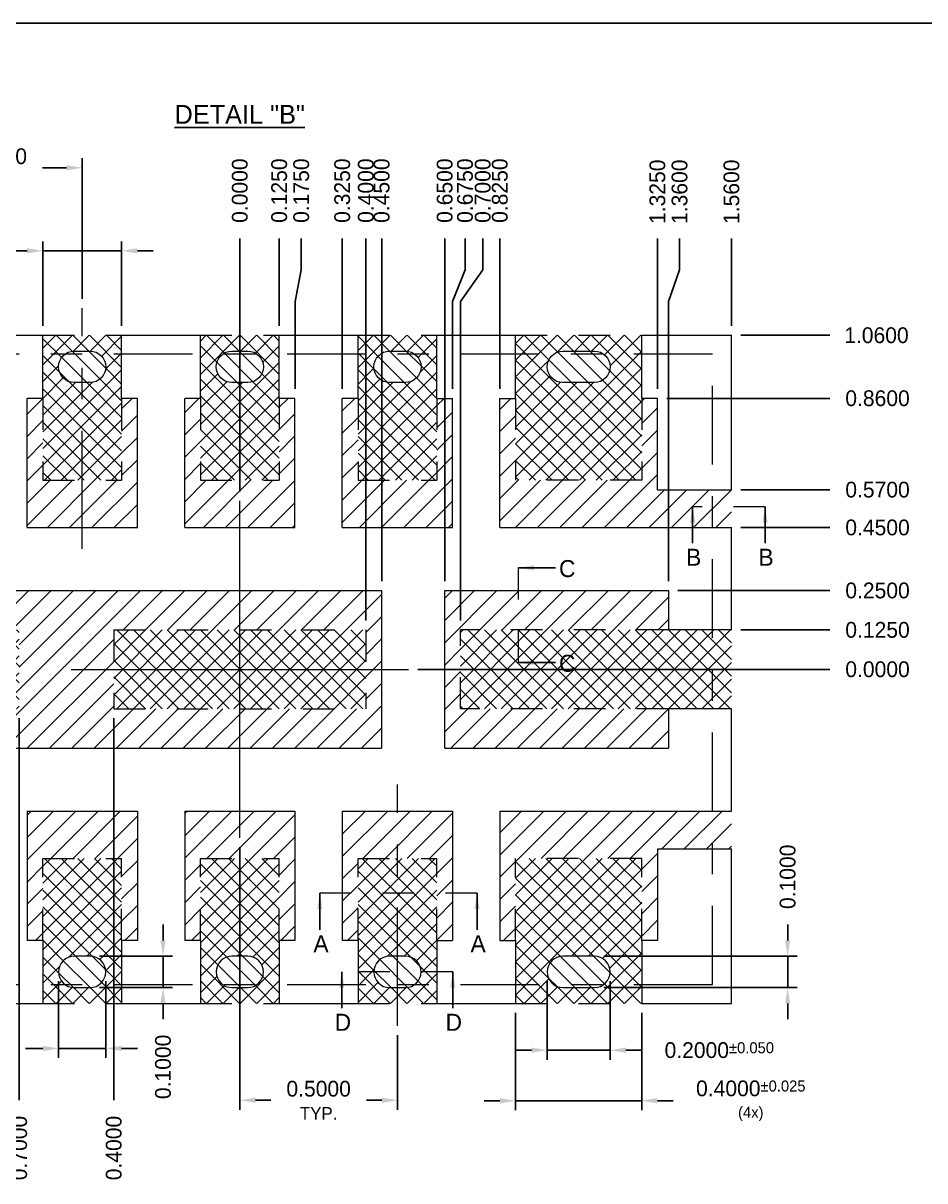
# Model space of a CAD drawing. Header units: inches. Extents: x 121 to 368, y 21 to 202.
# Drawn here: x 363.327 to 366.188, y 140.641 to 144.315 of the extents above; entities that cross this region are included whole.
import ezdxf

# ---------------------------------------------------------------- set-up
doc = ezdxf.new("R2010")
doc.units = ezdxf.units.IN
doc.header["$MEASUREMENT"] = 0
doc.linetypes.add('CENTER', pattern=[2, 1.25, -0.25, 0.25, -0.25])
doc.linetypes.add('HIDDEN', pattern=[0.375, 0.25, -0.125])
for name, color, linetype, lineweight in [('Center', 1, 'Continuous', 5), ('Dim', 7, 'Continuous', 5), ('Dimple', 40, 'Continuous', 5), ('Full Metal', 5, 'Continuous', 5), ('Half Etch BT', 4, 'Continuous', 5), ('LF', 7, 'Continuous', 13), ('PKG', 6, 'Continuous', 18)]:
    doc.layers.add(name, color=color, linetype=linetype, lineweight=lineweight)
doc.styles.get("Standard").update_dxf_attribs({"font": 'swromns.ttf'})
doc.dimstyles.new('3', dxfattribs={"dimtxt": 0.05, "dimasz": 0.05, "dimexe": 0.03, "dimexo": 0.03, "dimgap": 0.03, "dimtad": 0, "dimdec": 4, "dimzin": 0, "dimdsep": 46, "dimtxsty": 'Standard', "dimcen": 0, "dimadec": 0, "dimazin": 0, "dimtfac": 1, "dimtdec": 4, "dimtmove": 0, "dimatfit": 1, "dimfxl": 0, "dimtolj": 1, "dimtzin": 0, "dimarcsym": 0})

# ---------------------------------------------------------------- blocks, each defined once
blk = doc.blocks.new('*D52')
at = {"layer": 'Defpoints', "color": 0}
for p in [(364.0147, 143.6315), (364.0147, 142.7986), (364.0147, 142.7986)]:
    blk.add_point(p, dxfattribs=at)
at = {"layer": 'Dim', "color": 0, "lineweight": -2}
blk.add_line((364.0147, 142.8286), (364.0147, 143.6315), dxfattribs=at)
at = {"layer": 'Dim', "color": 0, "insert": (364.0147, 143.7831), "char_height": 0.05, "attachment_point": 5, "rotation": 90}
blk.add_mtext('\\A1;0.0000', dxfattribs=at)
blk = doc.blocks.new('*D53')
at = {"layer": 'Defpoints', "color": 0}
for p in [(364.5493, 142.264), (364.5493, 142.264), (365.8864, 142.264)]:
    blk.add_point(p, dxfattribs=at)
at = {"layer": 'Dim', "color": 0, "lineweight": -2}
blk.add_line((364.5793, 142.264), (365.8864, 142.264), dxfattribs=at)
at = {"layer": 'Dim', "color": 0, "insert": (366.038, 142.264), "char_height": 0.05, "attachment_point": 5}
blk.add_mtext('\\A1;0.0000', dxfattribs=at)
blk = doc.blocks.new('*D131')
at = {"layer": 'Defpoints', "color": 0}
for p in [(365.5747, 142.714), (365.8864, 142.714), (364.0147, 142.264)]:
    blk.add_point(p, dxfattribs=at)
at = {"layer": 'Dim', "color": 0, "lineweight": -2}
blk.add_line((365.6047, 142.714), (365.8864, 142.714), dxfattribs=at)
at = {"layer": 'Dim', "color": 0, "insert": (366.038, 142.714), "char_height": 0.05, "attachment_point": 5}
blk.add_mtext('\\A1;0.4500', dxfattribs=at)
blk = doc.blocks.new('*D132')
at = {"layer": 'Defpoints', "color": 0}
for p in [(365.5747, 142.834), (365.8864, 142.834), (364.0147, 142.264)]:
    blk.add_point(p, dxfattribs=at)
at = {"layer": 'Dim', "color": 0, "lineweight": -2}
blk.add_line((365.6047, 142.834), (365.8864, 142.834), dxfattribs=at)
at = {"layer": 'Dim', "color": 0, "insert": (366.038, 142.834), "char_height": 0.05, "attachment_point": 5}
blk.add_mtext('\\A1;0.5700', dxfattribs=at)
blk = doc.blocks.new('*D133')
at = {"layer": 'Defpoints', "color": 0}
for p in [(365.3397, 143.124), (365.8864, 143.124), (364.0147, 142.264)]:
    blk.add_point(p, dxfattribs=at)
at = {"layer": 'Dim', "color": 0, "lineweight": -2}
blk.add_line((365.3697, 143.124), (365.8864, 143.124), dxfattribs=at)
at = {"layer": 'Dim', "color": 0, "insert": (366.038, 143.124), "char_height": 0.05, "attachment_point": 5}
blk.add_mtext('\\A1;0.8600', dxfattribs=at)
blk = doc.blocks.new('*D134')
at = {"layer": 'Defpoints', "color": 0}
for p in [(365.5747, 143.324), (365.8864, 143.324), (364.0147, 142.264)]:
    blk.add_point(p, dxfattribs=at)
at = {"layer": 'Dim', "color": 0, "lineweight": -2}
blk.add_line((365.6047, 143.324), (365.8864, 143.324), dxfattribs=at)
at = {"layer": 'Dim', "color": 0, "insert": (366.0346, 143.324), "char_height": 0.05, "attachment_point": 5}
blk.add_mtext('\\A1;1.0600', dxfattribs=at)
blk = doc.blocks.new('*D135')
at = {"layer": 'Defpoints', "color": 0}
for p in [(362.1429, 142.864), (362.7397, 142.864), (364.0147, 142.264)]:
    blk.add_point(p, dxfattribs=at)
at = {"layer": 'Dim', "color": 0, "lineweight": -2}
blk.add_line((362.7097, 142.864), (362.1429, 142.864), dxfattribs=at)
at = {"layer": 'Dim', "color": 0, "insert": (361.9913, 142.864), "char_height": 0.05, "attachment_point": 5}
blk.add_mtext('\\A1;0.6000', dxfattribs=at)
blk = doc.blocks.new('*D136')
at = {"layer": 'Defpoints', "color": 0}
for p in [(362.1429, 143.264), (362.5147, 143.264), (364.0147, 142.264)]:
    blk.add_point(p, dxfattribs=at)
at = {"layer": 'Dim', "color": 0, "lineweight": -2}
blk.add_line((362.4847, 143.264), (362.1429, 143.264), dxfattribs=at)
at = {"layer": 'Dim', "color": 0, "insert": (361.9241, 143.264), "char_height": 0.05, "attachment_point": 5}
blk.add_mtext('\\A1;{\\H0.8x;PKG.}1.0000', dxfattribs=at)
blk = doc.blocks.new('*D137')
at = {"layer": 'Defpoints', "color": 0}
for p in [(364.0147, 142.264), (362.1429, 141.254), (362.8897, 141.254)]:
    blk.add_point(p, dxfattribs=at)
at = {"layer": 'Dim', "color": 0, "lineweight": -2}
blk.add_line((362.8597, 141.254), (362.1429, 141.254), dxfattribs=at)
at = {"layer": 'Dim', "color": 0, "insert": (361.9947, 141.254), "char_height": 0.05, "attachment_point": 5}
blk.add_mtext('\\A1;1.0100', dxfattribs=at)
blk = doc.blocks.new('*D138')
at = {"layer": 'Defpoints', "color": 0}
for p in [(365.3747, 142.514), (365.8864, 142.514), (364.0147, 142.264)]:
    blk.add_point(p, dxfattribs=at)
at = {"layer": 'Dim', "color": 0, "lineweight": -2}
blk.add_line((365.4047, 142.514), (365.8864, 142.514), dxfattribs=at)
at = {"layer": 'Dim', "color": 0, "insert": (366.038, 142.514), "char_height": 0.05, "attachment_point": 5}
blk.add_mtext('\\A1;0.2500', dxfattribs=at)
blk = doc.blocks.new('*D139')
at = {"layer": 'Defpoints', "color": 0}
for p in [(365.5747, 142.389), (365.8864, 142.389), (364.0147, 142.264)]:
    blk.add_point(p, dxfattribs=at)
at = {"layer": 'Dim', "color": 0, "lineweight": -2}
blk.add_line((365.6047, 142.389), (365.8864, 142.389), dxfattribs=at)
at = {"layer": 'Dim', "color": 0, "insert": (366.038, 142.389), "char_height": 0.05, "attachment_point": 5}
blk.add_mtext('\\A1;0.1250', dxfattribs=at)
blk = doc.blocks.new('*D140')
at = {"layer": 'Defpoints', "color": 0}
for p in [(364.1397, 143.6315), (364.1397, 143.324), (364.0147, 142.264)]:
    blk.add_point(p, dxfattribs=at)
at = {"layer": 'Dim', "color": 0, "lineweight": -2}
blk.add_line((364.1397, 143.354), (364.1397, 143.6315), dxfattribs=at)
at = {"layer": 'Dim', "color": 0, "insert": (364.1397, 143.7831), "char_height": 0.05, "attachment_point": 5, "rotation": 90}
blk.add_mtext('\\A1;0.1250', dxfattribs=at)
blk = doc.blocks.new('*D141')
at = {"layer": 'Defpoints', "color": 0}
for p in [(364.2096, 143.6315), (364.1897, 143.124), (364.0147, 142.264)]:
    blk.add_point(p, dxfattribs=at)
at = {"layer": 'Dim', "color": 0, "lineweight": -2}
for p, q in [((364.2096, 143.5315), (364.2096, 143.6315)), ((364.1897, 143.4315), (364.2096, 143.5315)), ((364.1897, 143.154), (364.1897, 143.4315))]:
    blk.add_line(p, q, dxfattribs=at)
at = {"layer": 'Dim', "color": 0, "insert": (364.2096, 143.7831), "char_height": 0.05, "attachment_point": 5, "rotation": 90}
blk.add_mtext('\\A1;0.1750', dxfattribs=at)
blk = doc.blocks.new('*D142')
at = {"layer": 'Defpoints', "color": 0}
for p in [(364.3397, 143.6315), (364.3397, 143.124), (364.0147, 142.264)]:
    blk.add_point(p, dxfattribs=at)
at = {"layer": 'Dim', "color": 0, "lineweight": -2}
blk.add_line((364.3397, 143.154), (364.3397, 143.6315), dxfattribs=at)
at = {"layer": 'Dim', "color": 0, "insert": (364.3397, 143.7831), "char_height": 0.05, "attachment_point": 5, "rotation": 90}
blk.add_mtext('\\A1;0.3250', dxfattribs=at)
blk = doc.blocks.new('*D143')
at = {"layer": 'Defpoints', "color": 0}
for p in [(364.7293, 143.6315), (364.6897, 143.124), (364.0147, 142.264)]:
    blk.add_point(p, dxfattribs=at)
at = {"layer": 'Dim', "color": 0, "lineweight": -2}
for p, q in [((364.7293, 143.5315), (364.7293, 143.6315)), ((364.6897, 143.4315), (364.7293, 143.5315)), ((364.6897, 143.154), (364.6897, 143.4315))]:
    blk.add_line(p, q, dxfattribs=at)
at = {"layer": 'Dim', "color": 0, "insert": (364.7293, 143.7831), "char_height": 0.05, "attachment_point": 5, "rotation": 90}
blk.add_mtext('\\A1;0.6750', dxfattribs=at)
blk = doc.blocks.new('*D144')
at = {"layer": 'Defpoints', "color": 0}
for p in [(364.8397, 143.6315), (364.8397, 143.124), (364.0147, 142.264)]:
    blk.add_point(p, dxfattribs=at)
at = {"layer": 'Dim', "color": 0, "lineweight": -2}
blk.add_line((364.8397, 143.154), (364.8397, 143.6315), dxfattribs=at)
at = {"layer": 'Dim', "color": 0, "insert": (364.8397, 143.7831), "char_height": 0.05, "attachment_point": 5, "rotation": 90}
blk.add_mtext('\\A1;0.8250', dxfattribs=at)
blk = doc.blocks.new('*D145')
at = {"layer": 'Defpoints', "color": 0}
for p in [(365.3397, 143.6315), (365.3397, 143.124), (364.0147, 142.264)]:
    blk.add_point(p, dxfattribs=at)
at = {"layer": 'Dim', "color": 0, "lineweight": -2}
blk.add_line((365.3397, 143.154), (365.3397, 143.6315), dxfattribs=at)
at = {"layer": 'Dim', "color": 0, "insert": (365.3397, 143.7796), "char_height": 0.05, "attachment_point": 5, "rotation": 90}
blk.add_mtext('\\A1;1.3250', dxfattribs=at)
blk = doc.blocks.new('*D146')
at = {"layer": 'Defpoints', "color": 0}
for p in [(362.5147, 143.6315), (362.5147, 143.264), (364.0147, 142.264)]:
    blk.add_point(p, dxfattribs=at)
at = {"layer": 'Dim', "color": 0, "lineweight": -2}
blk.add_line((362.5147, 143.294), (362.5147, 143.6315), dxfattribs=at)
at = {"layer": 'Dim', "color": 0, "insert": (362.5147, 143.8467), "char_height": 0.05, "attachment_point": 5, "rotation": 90}
blk.add_mtext('\\A1;1.5000{\\H0.8x;PKG.}', dxfattribs=at)
blk = doc.blocks.new('*D147')
at = {"layer": 'Defpoints', "color": 0}
for p in [(365.5747, 143.6315), (365.5747, 143.324), (364.0147, 142.264)]:
    blk.add_point(p, dxfattribs=at)
at = {"layer": 'Dim', "color": 0, "lineweight": -2}
blk.add_line((365.5747, 143.354), (365.5747, 143.6315), dxfattribs=at)
at = {"layer": 'Dim', "color": 0, "insert": (365.5747, 143.7796), "char_height": 0.05, "attachment_point": 5, "rotation": 90}
blk.add_mtext('\\A1;1.5600', dxfattribs=at)
blk = doc.blocks.new('*D148')
at = {"layer": 'Defpoints', "color": 0}
for p in [(364.4647, 143.6315), (364.4647, 142.514), (364.0147, 142.264)]:
    blk.add_point(p, dxfattribs=at)
at = {"layer": 'Dim', "color": 0, "lineweight": -2}
blk.add_line((364.4647, 142.544), (364.4647, 143.6315), dxfattribs=at)
at = {"layer": 'Dim', "color": 0, "insert": (364.4647, 143.7831), "char_height": 0.05, "attachment_point": 5, "rotation": 90}
blk.add_mtext('\\A1;0.4500', dxfattribs=at)
blk = doc.blocks.new('*D149')
at = {"layer": 'Defpoints', "color": 0}
for p in [(364.6647, 143.6315), (364.6647, 142.514), (364.0147, 142.264)]:
    blk.add_point(p, dxfattribs=at)
at = {"layer": 'Dim', "color": 0, "lineweight": -2}
blk.add_line((364.6647, 142.544), (364.6647, 143.6315), dxfattribs=at)
at = {"layer": 'Dim', "color": 0, "insert": (364.6647, 143.7831), "char_height": 0.05, "attachment_point": 5, "rotation": 90}
blk.add_mtext('\\A1;0.6500', dxfattribs=at)
blk = doc.blocks.new('*D151')
at = {"layer": 'Defpoints', "color": 0}
for p in [(364.0147, 142.264), (363.6147, 142.139), (363.6147, 140.8965)]:
    blk.add_point(p, dxfattribs=at)
at = {"layer": 'Dim', "color": 0, "lineweight": -2}
blk.add_line((363.6147, 142.109), (363.6147, 140.8965), dxfattribs=at)
at = {"layer": 'Dim', "color": 0, "insert": (363.6147, 140.7449), "char_height": 0.05, "attachment_point": 5, "rotation": 90}
blk.add_mtext('\\A1;0.4000', dxfattribs=at)
blk = doc.blocks.new('*D152')
at = {"layer": 'Defpoints', "color": 0}
for p in [(364.0147, 142.264), (363.3147, 142.139), (363.3147, 140.8965)]:
    blk.add_point(p, dxfattribs=at)
at = {"layer": 'Dim', "color": 0, "lineweight": -2}
blk.add_line((363.3147, 142.109), (363.3147, 140.8965), dxfattribs=at)
at = {"layer": 'Dim', "color": 0, "insert": (363.3147, 140.7449), "char_height": 0.05, "attachment_point": 5, "rotation": 90}
blk.add_mtext('\\A1;0.7000', dxfattribs=at)
blk = doc.blocks.new('*D153')
at = {"layer": 'Defpoints', "color": 0}
for p in [(363.5147, 143.8557), (362.9397, 143.4102), (363.5147, 143.4102)]:
    blk.add_point(p, dxfattribs=at)
at = {"layer": 'Dim', "color": 0, "lineweight": -2}
for p, q in [((362.9397, 143.4402), (362.9397, 143.8857)), ((363.5147, 143.4402), (363.5147, 143.8857)), ((362.9897, 143.8557), (363.0855, 143.8557)), ((363.4647, 143.8557), (363.3887, 143.8557))]:
    blk.add_line(p, q, dxfattribs=at)
at = {"layer": 'Dim', "color": 0}
for points in [[(362.9897, 143.864), (362.9897, 143.8473), (362.9397, 143.8557)], [(363.4647, 143.864), (363.4647, 143.8473), (363.5147, 143.8557)]]:
    blk.add_solid(points, dxfattribs=at)
at = {"layer": 'Dim', "color": 0, "insert": (363.2371, 143.8557), "char_height": 0.05, "attachment_point": 5}
blk.add_mtext('\\A1;0.5750\\P{\\H0.8x;TYP.}', dxfattribs=at)
blk = doc.blocks.new('*D154')
at = {"layer": 'Defpoints', "color": 0}
for p in [(364.0147, 141.7293), (364.5147, 141.1331), (364.5147, 140.8965)]:
    blk.add_point(p, dxfattribs=at)
at = {"layer": 'Dim', "color": 0, "lineweight": -2}
for p, q in [((364.0147, 141.6993), (364.0147, 140.8665)), ((364.5147, 141.1031), (364.5147, 140.8665)), ((364.0647, 140.8965), (364.113, 140.8965)), ((364.4647, 140.8965), (364.4163, 140.8965))]:
    blk.add_line(p, q, dxfattribs=at)
at = {"layer": 'Dim', "color": 0}
for points in [[(364.0647, 140.9048), (364.0647, 140.8882), (364.0147, 140.8965)], [(364.4647, 140.9048), (364.4647, 140.8882), (364.5147, 140.8965)]]:
    blk.add_solid(points, dxfattribs=at)
at = {"layer": 'Dim', "color": 0, "insert": (364.2647, 140.8965), "char_height": 0.05, "attachment_point": 5}
blk.add_mtext('\\A1;0.5000\\P{\\H0.8x;TYP.}', dxfattribs=at)
blk = doc.blocks.new('*D155')
at = {"layer": 'Defpoints', "color": 0}
for p in [(365.1397, 141.354), (365.1397, 141.254), (365.7529, 141.254)]:
    blk.add_point(p, dxfattribs=at)
at = {"layer": 'Dim', "color": 0, "lineweight": -2}
for p, q in [((365.7529, 141.404), (365.7529, 141.454)), ((365.1697, 141.354), (365.7829, 141.354)), ((365.7529, 141.254), (365.7529, 141.354)), ((365.1697, 141.254), (365.7829, 141.254)), ((365.7529, 141.204), (365.7529, 141.154))]:
    blk.add_line(p, q, dxfattribs=at)
at = {"layer": 'Dim', "color": 0}
for points in [[(365.7446, 141.404), (365.7612, 141.404), (365.7529, 141.354)], [(365.7446, 141.204), (365.7612, 141.204), (365.7529, 141.254)]]:
    blk.add_solid(points, dxfattribs=at)
at = {"layer": 'Dim', "color": 0, "insert": (365.7529, 141.6056), "char_height": 0.05, "attachment_point": 5, "rotation": 90}
blk.add_mtext('\\A1;0.1000', dxfattribs=at)
blk = doc.blocks.new('*D156')
at = {"layer": 'Defpoints', "color": 0}
for p in [(364.9897, 141.304), (365.1897, 141.304), (365.1897, 141.0553)]:
    blk.add_point(p, dxfattribs=at)
at = {"layer": 'Dim', "color": 0, "lineweight": -2}
for p, q in [((364.9897, 141.274), (364.9897, 141.0253)), ((365.1897, 141.274), (365.1897, 141.0253)), ((364.9397, 141.0553), (364.8897, 141.0553)), ((364.9897, 141.0553), (365.1897, 141.0553)), ((365.2397, 141.0553), (365.2897, 141.0553))]:
    blk.add_line(p, q, dxfattribs=at)
at = {"layer": 'Dim', "color": 0}
for points in [[(364.9397, 141.0637), (364.9397, 141.047), (364.9897, 141.0553)], [(365.2397, 141.0637), (365.2397, 141.047), (365.1897, 141.0553)]]:
    blk.add_solid(points, dxfattribs=at)
at = {"layer": 'Dim', "color": 0, "insert": (365.5359, 141.0553), "char_height": 0.05, "attachment_point": 5}
blk.add_mtext('\\A2;0.2000{\\H0.035000;±0.050}', dxfattribs=at)
blk = doc.blocks.new('*D157')
at = {"layer": 'Defpoints', "color": 0}
for p in [(363.5397, 141.354), (363.5397, 141.254), (363.771, 141.254)]:
    blk.add_point(p, dxfattribs=at)
at = {"layer": 'Dim', "color": 0, "lineweight": -2}
for p, q in [((363.771, 141.404), (363.771, 141.454)), ((363.5697, 141.354), (363.801, 141.354)), ((363.771, 141.354), (363.771, 141.254)), ((363.5697, 141.254), (363.801, 141.254)), ((363.771, 141.204), (363.771, 141.154))]:
    blk.add_line(p, q, dxfattribs=at)
at = {"layer": 'Dim', "color": 0}
for points in [[(363.7627, 141.404), (363.7794, 141.404), (363.771, 141.354)], [(363.7627, 141.204), (363.7794, 141.204), (363.771, 141.254)]]:
    blk.add_solid(points, dxfattribs=at)
at = {"layer": 'Dim', "color": 0, "insert": (363.771, 141.0024), "char_height": 0.05, "attachment_point": 5, "rotation": 90}
blk.add_mtext('\\A1;0.1000', dxfattribs=at)
blk = doc.blocks.new('*D158')
at = {"layer": 'Defpoints', "color": 0}
for p in [(363.4397, 141.304), (363.5897, 141.304), (363.5897, 141.0609)]:
    blk.add_point(p, dxfattribs=at)
at = {"layer": 'Dim', "color": 0, "lineweight": -2}
for p, q in [((363.4397, 141.274), (363.4397, 141.0309)), ((363.5897, 141.274), (363.5897, 141.0309)), ((363.3897, 141.0609), (363.3343, 141.0609)), ((363.5897, 141.0609), (363.4397, 141.0609)), ((363.6397, 141.0609), (363.6897, 141.0609))]:
    blk.add_line(p, q, dxfattribs=at)
at = {"layer": 'Dim', "color": 0}
for points in [[(363.3897, 141.0692), (363.3897, 141.0526), (363.4397, 141.0609)], [(363.6397, 141.0692), (363.6397, 141.0526), (363.5897, 141.0609)]]:
    blk.add_solid(points, dxfattribs=at)
at = {"layer": 'Dim', "color": 0, "insert": (363.088, 141.0609), "char_height": 0.05, "attachment_point": 5}
blk.add_mtext('\\A2;0.1500{\\H0.035000;±0.050}', dxfattribs=at)
blk = doc.blocks.new('*D159')
at = {"layer": 'Defpoints', "color": 0}
for p in [(364.7854, 143.6315), (364.7147, 142.389), (364.0147, 142.264)]:
    blk.add_point(p, dxfattribs=at)
at = {"layer": 'Dim', "color": 0, "lineweight": -2}
for p, q in [((364.7854, 143.5315), (364.7854, 143.6315)), ((364.7147, 143.4315), (364.7854, 143.5315)), ((364.7147, 142.419), (364.7147, 143.4315))]:
    blk.add_line(p, q, dxfattribs=at)
at = {"layer": 'Dim', "color": 0, "insert": (364.7854, 143.7831), "char_height": 0.05, "attachment_point": 5, "rotation": 90}
blk.add_mtext('\\A1;0.7000', dxfattribs=at)
blk = doc.blocks.new('*D160')
at = {"layer": 'Defpoints', "color": 0}
for p in [(364.4147, 143.6315), (364.4147, 142.389), (364.0147, 142.264)]:
    blk.add_point(p, dxfattribs=at)
at = {"layer": 'Dim', "color": 0, "lineweight": -2}
blk.add_line((364.4147, 142.419), (364.4147, 143.6315), dxfattribs=at)
at = {"layer": 'Dim', "color": 0, "insert": (364.4147, 143.7831), "char_height": 0.05, "attachment_point": 5, "rotation": 90}
blk.add_mtext('\\A1;0.4000', dxfattribs=at)
blk = doc.blocks.new('*D164')
at = {"layer": 'Defpoints', "color": 0}
for p in [(364.8897, 141.204), (365.2897, 141.204), (365.2897, 140.8948)]:
    blk.add_point(p, dxfattribs=at)
at = {"layer": 'Dim', "color": 0, "lineweight": -2}
for p, q in [((364.8897, 141.174), (364.8897, 140.8648)), ((365.2897, 141.174), (365.2897, 140.8648)), ((364.8397, 140.8948), (364.7897, 140.8948)), ((364.8897, 140.8948), (365.2897, 140.8948)), ((365.3397, 140.8948), (365.3897, 140.8948))]:
    blk.add_line(p, q, dxfattribs=at)
at = {"layer": 'Dim', "color": 0}
for points in [[(364.8397, 140.9032), (364.8397, 140.8865), (364.8897, 140.8948)], [(365.3397, 140.9032), (365.3397, 140.8865), (365.2897, 140.8948)]]:
    blk.add_solid(points, dxfattribs=at)
at = {"layer": 'Dim', "color": 0, "insert": (365.6359, 140.8948), "char_height": 0.05, "attachment_point": 5}
blk.add_mtext('\\A2;0.4000{\\H0.035000;±0.025}{\\H0.7x;\\P(4x)}', dxfattribs=at)
blk = doc.blocks.new('*D165')
at = {"layer": 'Defpoints', "color": 0}
for p in [(363.6397, 143.5921), (363.3897, 143.324), (363.6397, 143.324)]:
    blk.add_point(p, dxfattribs=at)
at = {"layer": 'Dim', "color": 0, "lineweight": -2}
for p, q in [((363.3897, 143.354), (363.3897, 143.6221)), ((363.6397, 143.354), (363.6397, 143.6221)), ((363.3397, 143.5921), (363.2897, 143.5921)), ((363.6397, 143.5921), (363.3897, 143.5921)), ((363.6897, 143.5921), (363.7397, 143.5921))]:
    blk.add_line(p, q, dxfattribs=at)
at = {"layer": 'Dim', "color": 0}
for points in [[(363.3397, 143.6005), (363.3397, 143.5838), (363.3897, 143.5921)], [(363.6897, 143.6005), (363.6897, 143.5838), (363.6397, 143.5921)]]:
    blk.add_solid(points, dxfattribs=at)
at = {"layer": 'Dim', "color": 0, "insert": (363.0434, 143.5921), "char_height": 0.05, "attachment_point": 5}
blk.add_mtext('\\A2;0.2500{\\H0.035000;±0.025}{\\H0.7x;\\P(6x)}', dxfattribs=at)
blk = doc.blocks.new('*D167')
at = {"layer": 'Defpoints', "color": 0}
for p in [(365.41, 143.6315), (365.3747, 142.514), (364.0147, 142.264)]:
    blk.add_point(p, dxfattribs=at)
at = {"layer": 'Dim', "color": 0, "lineweight": -2}
for p, q in [((365.41, 143.5315), (365.41, 143.6315)), ((365.3747, 143.4315), (365.41, 143.5315)), ((365.3747, 142.544), (365.3747, 143.4315))]:
    blk.add_line(p, q, dxfattribs=at)
at = {"layer": 'Dim', "color": 0, "insert": (365.41, 143.7796), "char_height": 0.05, "attachment_point": 5, "rotation": 90}
blk.add_mtext('\\A1;1.3600', dxfattribs=at)

msp = doc.modelspace()

# ---------------------------------------------------------------- hatches: boundary and pattern name
at = {"layer": 'Dimple'}
h = msp.add_hatch(dxfattribs=at)
h.set_pattern_fill('ANSI31', color=256, scale=0.3, angle=90, style=0)
h.set_pattern_definition([(135, (364.014654, 142.263975), (-0.0265165, -0.0265165), [])])
edge = h.paths.add_edge_path()
edge.add_line((365.039654, 143.273975), (365.139654, 143.273975))
edge.add_arc((365.139654, 143.223975), 0.05, -90, 90, ccw=False)
edge.add_line((365.139654, 143.173975), (365.039654, 143.173975))
edge.add_arc((365.039654, 143.223975), 0.05, 90, 270, ccw=False)
edge = h.paths.add_edge_path()
edge.add_line((362.989654, 143.273975), (362.889654, 143.273975))
edge.add_arc((362.889654, 143.223975), 0.05, 90, 270)
edge.add_line((362.889654, 143.173975), (362.989654, 143.173975))
edge.add_arc((362.989654, 143.223975), 0.05, 270, 450)
edge = h.paths.add_edge_path()
edge.add_line((364.539654, 143.173975), (364.489654, 143.173975))
edge.add_arc((364.489654, 143.223975), 0.05, 90, 270, ccw=False)
edge.add_line((364.489654, 143.273975), (364.539654, 143.273975))
edge.add_arc((364.539654, 143.223975), 0.05, -90, 90, ccw=False)
edge = h.paths.add_edge_path()
edge.add_line((364.039654, 143.173975), (363.989654, 143.173975))
edge.add_arc((363.989654, 143.223975), 0.05, 90, 270, ccw=False)
edge.add_line((363.989654, 143.273975), (364.039654, 143.273975))
edge.add_arc((364.039654, 143.223975), 0.05, -90, 90, ccw=False)
edge = h.paths.add_edge_path()
edge.add_line((363.539654, 143.173975), (363.489654, 143.173975))
edge.add_arc((363.489654, 143.223975), 0.05, 90, 270, ccw=False)
edge.add_line((363.489654, 143.273975), (363.539654, 143.273975))
edge.add_arc((363.539654, 143.223975), 0.05, -90, 90, ccw=False)
edge = h.paths.add_edge_path()
edge.add_line((365.039654, 141.253975), (365.139654, 141.253975))
edge.add_arc((365.139654, 141.303975), 0.05, 270, 450)
edge.add_line((365.139654, 141.353975), (365.039654, 141.353975))
edge.add_arc((365.039654, 141.303975), 0.05, 90, 270)
edge = h.paths.add_edge_path()
edge.add_line((362.989654, 141.253975), (362.889654, 141.253975))
edge.add_arc((362.889654, 141.303975), 0.05, 90, 270, ccw=False)
edge.add_line((362.889654, 141.353975), (362.989654, 141.353975))
edge.add_arc((362.989654, 141.303975), 0.05, -90, 90, ccw=False)
edge = h.paths.add_edge_path()
edge.add_line((364.539654, 141.353975), (364.489654, 141.353975))
edge.add_arc((364.489654, 141.303975), 0.05, 90, 270)
edge.add_line((364.489654, 141.253975), (364.539654, 141.253975))
edge.add_arc((364.539654, 141.303975), 0.05, 270, 450)
edge = h.paths.add_edge_path()
edge.add_line((364.039654, 141.353975), (363.989654, 141.353975))
edge.add_arc((363.989654, 141.303975), 0.05, 90, 270)
edge.add_line((363.989654, 141.253975), (364.039654, 141.253975))
edge.add_arc((364.039654, 141.303975), 0.05, 270, 450)
edge = h.paths.add_edge_path()
edge.add_line((363.539654, 141.353975), (363.489654, 141.353975))
edge.add_arc((363.489654, 141.303975), 0.05, 90, 270)
edge.add_line((363.489654, 141.253975), (363.539654, 141.253975))
edge.add_arc((363.539654, 141.303975), 0.05, 270, 450)
at = {"layer": 'Full Metal'}
h = msp.add_hatch(dxfattribs=at)
h.set_pattern_fill('ANSI37', color=256, scale=0.3, style=0)
h.set_pattern_definition([(45, (364.014654, 142.263975), (-0.0265165, 0.0265165), []), (135, (364.014654, 142.263975), (-0.0265165, -0.0265165), [])])
h.paths.add_polyline_path([(363.139654, 143.123975), (363.139654, 143.323975), (362.739654, 143.323975), (362.739654, 143.123975), (362.739654, 142.863975), (363.139654, 142.863975)])
h.paths.add_polyline_path([(362.889654, 143.173975, -1), (362.889654, 143.273975), (362.989654, 143.273975, -1), (362.989654, 143.173975)], flags=16)
h.paths.add_polyline_path([(363.639654, 143.123975), (363.639654, 143.323975), (363.389654, 143.323975), (363.389654, 143.123975), (363.389654, 142.863975), (363.639654, 142.863975)])
h.paths.add_polyline_path([(363.489654, 143.173975, -1), (363.489654, 143.273975), (363.539654, 143.273975, -1), (363.539654, 143.173975)], flags=16)
h.paths.add_polyline_path([(363.889654, 142.863975), (364.139654, 142.863975), (364.139654, 143.123975), (364.139654, 143.323975), (363.889654, 143.323975), (363.889654, 143.123975)])
h.paths.add_polyline_path([(363.989654, 143.173975, -1), (363.989654, 143.273975), (364.039654, 143.273975, -1), (364.039654, 143.173975)], flags=16)
h.paths.add_polyline_path([(364.389654, 142.863975), (364.639654, 142.863975), (364.639654, 143.123975), (364.639654, 143.323975), (364.389654, 143.323975), (364.389654, 143.123975)])
h.paths.add_polyline_path([(364.489654, 143.173975, -1), (364.489654, 143.273975), (364.539654, 143.273975, -1), (364.539654, 143.173975)], flags=16)
h.paths.add_polyline_path([(365.289654, 142.863975), (365.289654, 143.123975), (365.289654, 143.323975), (364.889654, 143.323975), (364.889654, 143.123975), (364.889654, 142.863975)])
h.paths.add_polyline_path([(365.039654, 143.173975, -1), (365.039654, 143.273975), (365.139654, 143.273975, -1), (365.139654, 143.173975)], flags=16)
h.paths.add_polyline_path([(365.374654, 142.138975), (365.574654, 142.138975), (365.574654, 142.388975), (365.374654, 142.388975), (364.714654, 142.388975), (364.714654, 142.138975)])
h.paths.add_polyline_path([(364.414654, 142.138975), (364.414654, 142.388975), (363.614654, 142.388975), (363.614654, 142.138975)])
h.paths.add_polyline_path([(363.314654, 142.138975), (363.314654, 142.388975), (362.654654, 142.388975), (362.454654, 142.388975), (362.454654, 142.138975), (362.654654, 142.138975)])
h.paths.add_polyline_path([(363.139654, 141.663975), (362.939654, 141.663975), (362.739654, 141.463975), (362.739654, 141.403975), (362.739654, 141.203975), (363.139654, 141.203975), (363.139654, 141.403975)])
h.paths.add_polyline_path([(362.989654, 141.253975), (362.889654, 141.253975, -1), (362.889654, 141.353975), (362.989654, 141.353975, -1)], flags=16)
h.paths.add_polyline_path([(363.639654, 141.663975), (363.389654, 141.663975), (363.389654, 141.403975), (363.389654, 141.203975), (363.639654, 141.203975), (363.639654, 141.403975)])
h.paths.add_polyline_path([(363.539654, 141.253975), (363.489654, 141.253975, -1), (363.489654, 141.353975), (363.539654, 141.353975, -1)], flags=16)
h.paths.add_polyline_path([(363.889654, 141.663975), (363.889654, 141.403975), (363.889654, 141.203975), (364.139654, 141.203975), (364.139654, 141.403975), (364.139654, 141.663975)])
h.paths.add_polyline_path([(364.039654, 141.353975, -1), (364.039654, 141.253975), (363.989654, 141.253975, -1), (363.989654, 141.353975)], flags=16)
h.paths.add_polyline_path([(364.389654, 141.403975), (364.389654, 141.203975), (364.639654, 141.203975), (364.639654, 141.403975), (364.639654, 141.663975), (364.389654, 141.663975)])
h.paths.add_polyline_path([(364.489654, 141.353975), (364.539654, 141.353975, -1), (364.539654, 141.253975), (364.489654, 141.253975, -1)], flags=16)
h.paths.add_polyline_path([(364.889654, 141.663975), (364.889654, 141.403975), (364.889654, 141.203975), (365.289654, 141.203975), (365.289654, 141.403975), (365.289654, 141.663975)])
h.paths.add_polyline_path([(365.139654, 141.353975, -1), (365.139654, 141.253975), (365.039654, 141.253975, -1), (365.039654, 141.353975)], flags=16)
at = {"layer": 'Half Etch BT'}
h = msp.add_hatch(dxfattribs=at)
h.set_pattern_fill('ANSI31', color=256, scale=0.4, style=0)
h.set_pattern_definition([(45, (364.014654, 142.263975), (-0.0353553, 0.0353553), [])])
h.paths.add_polyline_path([(363.189654, 143.123975), (363.139654, 143.123975), (363.139654, 142.863975), (362.739654, 142.863975), (362.739654, 143.123975), (362.689654, 143.123975), (362.689654, 142.833975), (362.454654, 142.833975), (362.454654, 142.713975), (363.189654, 142.713975)])
h.paths.add_polyline_path([(363.689654, 143.123975), (363.639654, 143.123975), (363.639654, 142.863975), (363.389654, 142.863975), (363.389654, 143.123975), (363.339654, 143.123975), (363.339654, 142.713975), (363.689654, 142.713975)])
h.paths.add_polyline_path([(364.189654, 143.123975), (364.139654, 143.123975), (364.139654, 142.863975), (363.889654, 142.863975), (363.889654, 143.123975), (363.839654, 143.123975), (363.839654, 142.713975), (364.189654, 142.713975)])
h.paths.add_polyline_path([(364.689654, 143.123975), (364.639654, 143.123975), (364.639654, 142.863975), (364.389654, 142.863975), (364.389654, 143.123975), (364.339654, 143.123975), (364.339654, 142.713975), (364.689654, 142.713975)])
h.paths.add_polyline_path([(365.574654, 142.833975), (365.339654, 142.833975), (365.339654, 143.123975), (365.289654, 143.123975), (365.289654, 142.863975), (364.889654, 142.863975), (364.889654, 143.123975), (364.839654, 143.123975), (364.839654, 142.713975), (365.574654, 142.713975)])
h.paths.add_polyline_path([(364.464654, 142.513975), (362.654654, 142.513975), (362.654654, 142.388975), (363.314654, 142.388975), (363.314654, 142.138975), (362.654654, 142.138975), (362.654654, 142.013975), (364.464654, 142.013975)])
h.paths.add_polyline_path([(363.614654, 142.388975), (364.414654, 142.388975), (364.414654, 142.138975), (363.614654, 142.138975)], flags=16)
h.paths.add_polyline_path([(365.374654, 142.513975), (364.664654, 142.513975), (364.664654, 142.013975), (365.374654, 142.013975), (365.374654, 142.138975), (364.714654, 142.138975), (364.714654, 142.388975), (365.374654, 142.388975)])
h.paths.add_polyline_path([(363.189654, 141.813975), (362.454654, 141.813975), (362.454654, 141.693975), (362.689654, 141.693975), (362.689654, 141.403975), (362.739654, 141.403975), (362.739654, 141.463975), (362.939654, 141.663975), (363.139654, 141.663975), (363.139654, 141.403975), (363.189654, 141.403975)])
h.paths.add_polyline_path([(363.689654, 141.813975), (363.339654, 141.813975), (363.339654, 141.403975), (363.389654, 141.403975), (363.389654, 141.663975), (363.639654, 141.663975), (363.639654, 141.403975), (363.689654, 141.403975)])
h.paths.add_polyline_path([(364.189654, 141.813975), (363.839654, 141.813975), (363.839654, 141.403975), (363.889654, 141.403975), (363.889654, 141.663975), (364.139654, 141.663975), (364.139654, 141.403975), (364.189654, 141.403975)])
h.paths.add_polyline_path([(364.689654, 141.813975), (364.339654, 141.813975), (364.339654, 141.403975), (364.389654, 141.403975), (364.389654, 141.663975), (364.639654, 141.663975), (364.639654, 141.403975), (364.689654, 141.403975)])
h.paths.add_polyline_path([(365.574654, 141.813975), (364.839654, 141.813975), (364.839654, 141.403975), (364.889654, 141.403975), (364.889654, 141.663975), (365.289654, 141.663975), (365.289654, 141.403975), (365.339654, 141.403975), (365.339654, 141.693975), (365.574654, 141.693975)])

# ---------------------------------------------------------------- linework, layer by layer
msp.add_line((367.925098, 144.314654), (361.170101, 144.314654))
at = {"layer": 'Center', "linetype": 'CENTER', "ltscale": 0.3}
for p, q in [((363.514654, 142.645903), (363.514654, 143.410242)), ((364.514654, 141.133102), (364.514654, 141.898675))]:
    msp.add_line(p, q, dxfattribs=at)
at = {"layer": 'Center', "linetype": 'CENTER'}
for p, q in [((364.014654, 141.729326), (364.014654, 142.798625)), ((363.480005, 142.263975), (364.549303, 142.263975))]:
    msp.add_line(p, q, dxfattribs=at)
at = {"layer": 'Dim', "linetype": 'CENTER', "ltscale": 0.05}
for p, q in [((365.681072, 142.779809), (365.451366, 142.779809)), ((364.898292, 142.585841), (364.898292, 142.285351)), ((364.76738, 141.553204), (364.268765, 141.553204)), ((364.690121, 141.303975), (364.33819, 141.303975))]:
    msp.add_line(p, q, dxfattribs=at)
at = {"layer": 'Dimple'}
for points in [[(363.539654, 143.173975), (363.489654, 143.173975, -1), (363.489654, 143.273975), (363.539654, 143.273975, -1)], [(364.039654, 143.173975), (363.989654, 143.173975, -1), (363.989654, 143.273975), (364.039654, 143.273975, -1)], [(364.539654, 143.173975), (364.489654, 143.173975, -1), (364.489654, 143.273975), (364.539654, 143.273975, -1)], [(365.039654, 143.273975), (365.139654, 143.273975, -1), (365.139654, 143.173975), (365.039654, 143.173975, -1)], [(363.539654, 141.353975), (363.489654, 141.353975, 1), (363.489654, 141.253975), (363.539654, 141.253975, 1)], [(364.039654, 141.353975), (363.989654, 141.353975, 1), (363.989654, 141.253975), (364.039654, 141.253975, 1)], [(364.539654, 141.353975), (364.489654, 141.353975, 1), (364.489654, 141.253975), (364.539654, 141.253975, 1)], [(365.039654, 141.253975), (365.139654, 141.253975, 1), (365.139654, 141.353975), (365.039654, 141.353975, 1)]]:
    msp.add_lwpolyline(points, format="xyb", close=True, dxfattribs=at)
at = {"layer": 'Half Etch BT', "linetype": 'HIDDEN', "ltscale": 0.3}
for p, q in [((363.389654, 143.323975), (363.639654, 143.323975)), ((363.889654, 143.323975), (364.139654, 143.323975)), ((364.389654, 143.323975), (364.639654, 143.323975)), ((364.889654, 143.323975), (365.289654, 143.323975)), ((363.389654, 141.203975), (363.639654, 141.203975)), ((363.889654, 141.203975), (364.139654, 141.203975)), ((364.389654, 141.203975), (364.639654, 141.203975)), ((364.889654, 141.203975), (365.289654, 141.203975))]:
    msp.add_line(p, q, dxfattribs=at)
at = {"layer": 'Half Etch BT', "linetype": 'HIDDEN', "ltscale": 0.25}
for p, q in [((363.389654, 143.123975), (363.389654, 142.863975)), ((363.639654, 143.123975), (363.639654, 142.863975)), ((363.889654, 143.123975), (363.889654, 142.863975)), ((364.139654, 143.123975), (364.139654, 142.863975)), ((364.389654, 143.123975), (364.389654, 142.863975)), ((364.639654, 143.123975), (364.639654, 142.863975)), ((364.889654, 143.123975), (364.889654, 142.863975)), ((365.289654, 143.123975), (365.289654, 142.863975)), ((363.389654, 142.863975), (363.639654, 142.863975)), ((363.889654, 142.863975), (364.139654, 142.863975)), ((364.389654, 142.863975), (364.639654, 142.863975)), ((365.289654, 142.863975), (364.889654, 142.863975)), ((363.614654, 142.388975), (363.614654, 142.138975)), ((363.614654, 142.388975), (364.414654, 142.388975)), ((364.414654, 142.388975), (364.414654, 142.138975)), ((364.714654, 142.138975), (364.714654, 142.388975)), ((365.374654, 142.388975), (364.714654, 142.388975)), ((363.614654, 142.138975), (364.414654, 142.138975)), ((365.374654, 142.138975), (364.714654, 142.138975)), ((363.389654, 141.403975), (363.389654, 141.663975)), ((363.389654, 141.663975), (363.639654, 141.663975)), ((363.639654, 141.403975), (363.639654, 141.663975)), ((363.889654, 141.403975), (363.889654, 141.663975)), ((363.889654, 141.663975), (364.139654, 141.663975)), ((364.139654, 141.403975), (364.139654, 141.663975)), ((364.389654, 141.403975), (364.389654, 141.663975)), ((364.389654, 141.663975), (364.639654, 141.663975)), ((364.639654, 141.403975), (364.639654, 141.663975)), ((365.289654, 141.663975), (364.889654, 141.663975)), ((364.889654, 141.403975), (364.889654, 141.663975)), ((365.289654, 141.403975), (365.289654, 141.663975))]:
    msp.add_line(p, q, dxfattribs=at)
at = {"layer": 'LF'}
for p, q in [((363.139654, 143.323975), (363.389654, 143.323975)), ((363.389654, 143.123975), (363.389654, 143.323975)), ((363.639654, 143.123975), (363.639654, 143.323975)), ((363.639654, 143.323975), (363.889654, 143.323975)), ((363.889654, 143.123975), (363.889654, 143.323975)), ((364.139654, 143.123975), (364.139654, 143.323975)), ((364.139654, 143.323975), (364.389654, 143.323975)), ((364.389654, 143.123975), (364.389654, 143.323975)), ((364.639654, 143.123975), (364.639654, 143.323975)), ((364.639654, 143.323975), (364.889654, 143.323975)), ((364.889654, 143.123975), (364.889654, 143.323975)), ((365.289654, 143.123975), (365.289654, 143.323975)), ((365.289654, 143.323975), (365.574654, 143.323975)), ((365.574654, 142.833975), (365.574654, 143.323975)), ((363.339654, 142.713975), (363.339654, 143.123975)), ((363.389654, 143.123975), (363.339654, 143.123975)), ((363.689654, 143.123975), (363.639654, 143.123975)), ((363.689654, 142.713975), (363.689654, 143.123975)), ((363.839654, 142.713975), (363.839654, 143.123975)), ((363.889654, 143.123975), (363.839654, 143.123975)), ((364.189654, 143.123975), (364.139654, 143.123975)), ((364.189654, 142.713975), (364.189654, 143.123975)), ((364.339654, 142.713975), (364.339654, 143.123975)), ((364.389654, 143.123975), (364.339654, 143.123975)), ((364.639654, 143.123975), (364.689654, 143.123975)), ((364.689654, 142.713975), (364.689654, 143.123975)), ((364.839654, 142.713975), (364.839654, 143.123975)), ((364.839654, 143.123975), (364.889654, 143.123975)), ((365.339654, 143.123975), (365.289654, 143.123975)), ((365.339654, 142.833975), (365.339654, 143.123975)), ((365.339654, 142.833975), (365.574654, 142.833975)), ((363.339654, 142.713975), (363.689654, 142.713975)), ((363.839654, 142.713975), (364.189654, 142.713975)), ((364.339654, 142.713975), (364.689654, 142.713975)), ((364.839654, 142.713975), (365.574654, 142.713975)), ((365.574654, 142.388975), (365.574654, 142.713975)), ((362.654654, 142.513975), (364.464654, 142.513975)), ((364.464654, 142.513975), (364.464654, 142.013975)), ((364.664654, 142.513975), (365.374654, 142.513975)), ((364.664654, 142.013975), (364.664654, 142.513975)), ((365.374654, 142.513975), (365.374654, 142.388975)), ((365.574654, 142.388975), (365.374654, 142.388975)), ((365.574654, 142.138975), (365.374654, 142.138975)), ((365.374654, 142.138975), (365.374654, 142.013975)), ((365.574654, 141.813975), (365.574654, 142.138975)), ((362.654654, 142.013975), (364.464654, 142.013975)), ((364.664654, 142.013975), (365.374654, 142.013975)), ((363.339654, 141.813975), (363.339654, 141.403975)), ((363.339654, 141.813975), (363.689654, 141.813975)), ((363.689654, 141.813975), (363.689654, 141.403975)), ((363.839654, 141.813975), (363.839654, 141.403975)), ((363.839654, 141.813975), (364.189654, 141.813975)), ((364.189654, 141.813975), (364.189654, 141.403975)), ((364.339654, 141.813975), (364.339654, 141.403975)), ((364.339654, 141.813975), (364.689654, 141.813975)), ((364.689654, 141.813975), (364.689654, 141.403975)), ((364.839654, 141.813975), (364.839654, 141.403975)), ((364.839654, 141.813975), (365.574654, 141.813975)), ((365.339654, 141.693975), (365.339654, 141.403975)), ((365.339654, 141.693975), (365.574654, 141.693975)), ((365.574654, 141.203975), (365.574654, 141.693975)), ((363.389654, 141.403975), (363.339654, 141.403975)), ((363.389654, 141.403975), (363.389654, 141.203975)), ((363.639654, 141.403975), (363.639654, 141.203975)), ((363.689654, 141.403975), (363.639654, 141.403975)), ((363.889654, 141.403975), (363.839654, 141.403975)), ((363.889654, 141.403975), (363.889654, 141.203975)), ((364.139654, 141.403975), (364.139654, 141.203975)), ((364.189654, 141.403975), (364.139654, 141.403975)), ((364.389654, 141.403975), (364.339654, 141.403975)), ((364.389654, 141.403975), (364.389654, 141.203975)), ((364.639654, 141.403975), (364.639654, 141.203975)), ((364.639654, 141.403975), (364.689654, 141.403975)), ((364.839654, 141.403975), (364.889654, 141.403975)), ((364.889654, 141.403975), (364.889654, 141.203975)), ((365.289654, 141.403975), (365.289654, 141.203975)), ((365.339654, 141.403975), (365.289654, 141.403975)), ((363.139654, 141.203975), (363.389654, 141.203975)), ((363.639654, 141.203975), (363.889654, 141.203975)), ((364.139654, 141.203975), (364.389654, 141.203975)), ((364.639654, 141.203975), (364.889654, 141.203975)), ((365.289654, 141.203975), (365.574654, 141.203975))]:
    msp.add_line(p, q, dxfattribs=at)
at = {"layer": 'PKG', "linetype": 'CENTER', "ltscale": 0.2}
msp.add_lwpolyline([(362.514654, 141.263975), (365.514654, 141.263975), (365.514654, 143.263975), (362.514654, 143.263975)], close=True, dxfattribs=at)

# ---------------------------------------------------------------- texts
at = {"insert": (364.014348, 144.025235), "char_height": 0.06, "attachment_point": 5}
msp.add_mtext('{\\LDETAIL "B"}', dxfattribs=at)
at = {"layer": 'Dim', "char_height": 0.054, "attachment_point": 5}
for s, insert in [('B', (365.454745, 142.619797)), ('B', (365.68445, 142.619797)), ('C', (365.053412, 142.583349)), ('C', (365.053412, 142.282859)), ('A', (364.272143, 141.393192)), ('A', (364.770759, 141.393192)), ('D', (364.341568, 141.143963)), ('D', (364.693499, 141.143963))]:
    msp.add_mtext(s, dxfattribs=dict(at, insert=insert))

# ---------------------------------------------------------------- dimensions: what is measured, and where the dimension line sits
at = {"layer": 'Dim'}
for offset, dtype, text, picture, middle in [((0, 0.367483), 1, '<>{\\H0.8x;PKG.}', '*D146', (362.514654, 143.846731)), ((-0.371755, 0), 0, '{\\H0.8x;PKG.}<>', '*D136', (361.924143, 143.263975))]:
    dim = msp.add_ordinate_dim(feature_location=(362.514654, 143.263975), offset=offset, dtype=dtype, origin=(364.014654, 142.263975), text=text, dimstyle='3', dxfattribs=at)
    dim.commit()
    dim.dimension.update_dxf_attribs({"geometry": picture, "text_midpoint": middle})
dim = msp.add_linear_dim(base=(363.514654, 143.85567), p1=(362.939654, 143.410242), p2=(363.514654, 143.410242), text='<>\\P{\\H0.8x;TYP.}', dimstyle='3', dxfattribs=at)
dim.commit()
dim.dimension.update_dxf_attribs({"geometry": '*D153', "text_midpoint": (363.237097, 143.85567), "dimtype": 160})
for feature_location, offset, dtype, origin, picture, middle in [((364.0146542001, 142.7986246444), (0, 0.8328340231), 1, (364.0146542001, 142.7986246444), '*D52', (364.0146542001, 143.783071796)), ((364.139654, 143.323975), (0, 0.307483), 1, (364.014654, 142.263975), '*D140', (364.139654, 143.783072)), ((364.189654, 143.123975), (0.019982, 0.507483), 1, (364.014654, 142.263975), '*D141', (364.209636, 143.783072)), ((364.339654, 143.123975), (0, 0.507483), 1, (364.014654, 142.263975), '*D142', (364.339654, 143.783072)), ((364.689654, 143.123975), (0.039616, 0.507483), 1, (364.014654, 142.263975), '*D143', (364.72927, 143.783072)), ((364.839654, 143.123975), (0, 0.507483), 1, (364.014654, 142.263975), '*D144', (364.839654, 143.783072)), ((364.464654, 142.513975), (0, 1.117483), 1, (364.014654, 142.263975), '*D148', (364.464654, 143.783072)), ((364.664654, 142.513975), (0, 1.117483), 1, (364.014654, 142.263975), '*D149', (364.664654, 143.783072)), ((364.714654, 142.388975), (0.070751, 1.242483), 1, (364.014654, 142.263975), '*D159', (364.785405, 143.783072)), ((364.414654, 142.388975), (0, 1.242483), 1, (364.014654, 142.263975), '*D160', (364.414654, 143.783072)), ((365.339654, 143.123975), (0, 0.507483), 1, (364.014654, 142.263975), '*D145', (365.339654, 143.779615)), ((365.574654, 143.323975), (0, 0.307483), 1, (364.014654, 142.263975), '*D147', (365.574654, 143.779615)), ((365.374654, 142.513975), (0.035349, 1.117483), 1, (364.014654, 142.263975), '*D167', (365.410004, 143.779615)), ((365.574654, 143.323975), (0.311755, 0), 0, (364.014654, 142.263975), '*D134', (366.034565, 143.323975)), ((365.339654, 143.123975), (0.546755, 0), 0, (364.014654, 142.263975), '*D133', (366.038022, 143.123975)), ((362.739654, 142.863975), (-0.596755, 0), 0, (364.014654, 142.263975), '*D135', (361.991286, 142.863975)), ((365.574654, 142.833975), (0.311755, 0), 0, (364.014654, 142.263975), '*D132', (366.038022, 142.833975)), ((365.574654, 142.713975), (0.311755, 0), 0, (364.014654, 142.263975), '*D131', (366.038022, 142.713975)), ((365.374654, 142.513975), (0.511755, 0), 0, (364.014654, 142.263975), '*D138', (366.038022, 142.513975)), ((365.574654, 142.388975), (0.311755, 0), 0, (364.014654, 142.263975), '*D139', (366.038022, 142.388975)), ((364.549303441, 142.2639754035), (1.3371054602, 0), 0, (364.549303441, 142.2639754035), '*D53', (366.0380220297, 142.2639754035)), ((362.889654, 141.253975), (-0.746755, 0), 0, (364.014654, 142.263975), '*D137', (361.994743, 141.253975)), ((363.314654, 142.138975), (0, -1.242483), 1, (364.014654, 142.263975), '*D152', (363.314654, 140.744879)), ((363.614654, 142.138975), (0, -1.242483), 1, (364.014654, 142.263975), '*D151', (363.614654, 140.744879))]:
    dim = msp.add_ordinate_dim(feature_location=feature_location, offset=offset, dtype=dtype, origin=origin, dimstyle='3', dxfattribs=at)
    dim.commit()
    dim.dimension.update_dxf_attribs({"geometry": picture, "text_midpoint": middle})
dim = msp.add_linear_dim(base=(363.639654, 143.592125), p1=(363.389654, 143.323975), p2=(363.639654, 143.323975), text='<>{\\H0.7x;\\P(6x)}', dimstyle='3', override={"dimtol": 1, "dimtp": 0.025, "dimtm": 0.025, "dimtfac": 0.7, "dimtdec": 3, "dimtolj": 2}, dxfattribs=at)
dim.commit()
dim.dimension.update_dxf_attribs({"geometry": '*D165', "text_midpoint": (363.043359, 143.592125), "dimtype": 160})
dim = msp.add_linear_dim(base=(364.514654, 140.896492), p1=(364.014654, 141.729326), p2=(364.514654, 141.133102), text='<>\\P{\\H0.8x;TYP.}', dimstyle='3', dxfattribs=at)
dim.commit()
dim.dimension.update_dxf_attribs({"geometry": '*D154', "text_midpoint": (364.264654, 140.896492)})
dim = msp.add_linear_dim(base=(365.752916, 141.253975), p1=(365.139654, 141.353975), p2=(365.139654, 141.253975), angle=90, dimstyle='3', dxfattribs=at)
dim.commit()
dim.dimension.update_dxf_attribs({"geometry": '*D155', "text_midpoint": (365.752916, 141.605589), "dimtype": 160})
dim = msp.add_linear_dim(base=(363.77104, 141.253975), p1=(363.539654, 141.353975), p2=(363.539654, 141.253975), angle=90, dimstyle='3', dxfattribs=at)
dim.commit()
dim.dimension.update_dxf_attribs({"geometry": '*D157', "text_midpoint": (363.77104, 141.002362)})
for base, p1, p2, picture, middle in [((363.589654, 141.060914), (363.439654, 141.303975), (363.589654, 141.303975), '*D158', (363.087985, 141.060914)), ((365.189654, 141.055325), (364.989654, 141.303975), (365.189654, 141.303975), '*D156', (365.53595, 141.055325))]:
    dim = msp.add_linear_dim(base=base, p1=p1, p2=p2, dimstyle='3', override={"dimtol": 1, "dimtp": 0.05, "dimtm": 0.05, "dimtfac": 0.7, "dimtdec": 3, "dimtolj": 2}, dxfattribs=at)
    dim.commit()
    dim.dimension.update_dxf_attribs({"geometry": picture, "text_midpoint": middle, "dimtype": 160})
dim = msp.add_linear_dim(base=(365.289654, 140.894828), p1=(364.889654, 141.203975), p2=(365.289654, 141.203975), text='<>{\\H0.7x;\\P(4x)}', dimstyle='3', override={"dimgap": 0.03, "dimtol": 1, "dimlim": 0, "dimtp": 0.025, "dimtm": 0.025, "dimtfac": 0.7, "dimtdec": 3, "dimtolj": 2}, dxfattribs=at)
dim.commit()
dim.dimension.update_dxf_attribs({"geometry": '*D164', "text_midpoint": (365.63595, 140.894828)})

# ---------------------------------------------------------------- leaders
for points in [[(365.451366, 142.779809), (365.451366, 142.664138)], [(365.681072, 142.779809), (365.681072, 142.664138)], [(364.898292, 142.585841), (365.016668, 142.585841)], [(364.898292, 142.285351), (365.016668, 142.285351)], [(364.268765, 141.553204), (364.268765, 141.437532)], [(364.76738, 141.553204), (364.76738, 141.437532)], [(364.33819, 141.303975), (364.33819, 141.188304)], [(364.690121, 141.303975), (364.690121, 141.188304)]]:
    msp.add_leader(points, dimstyle='3', override={"dimgap": 0.015, "dimtad": 0}, dxfattribs=at)

doc.saveas('drawing.dxf')
